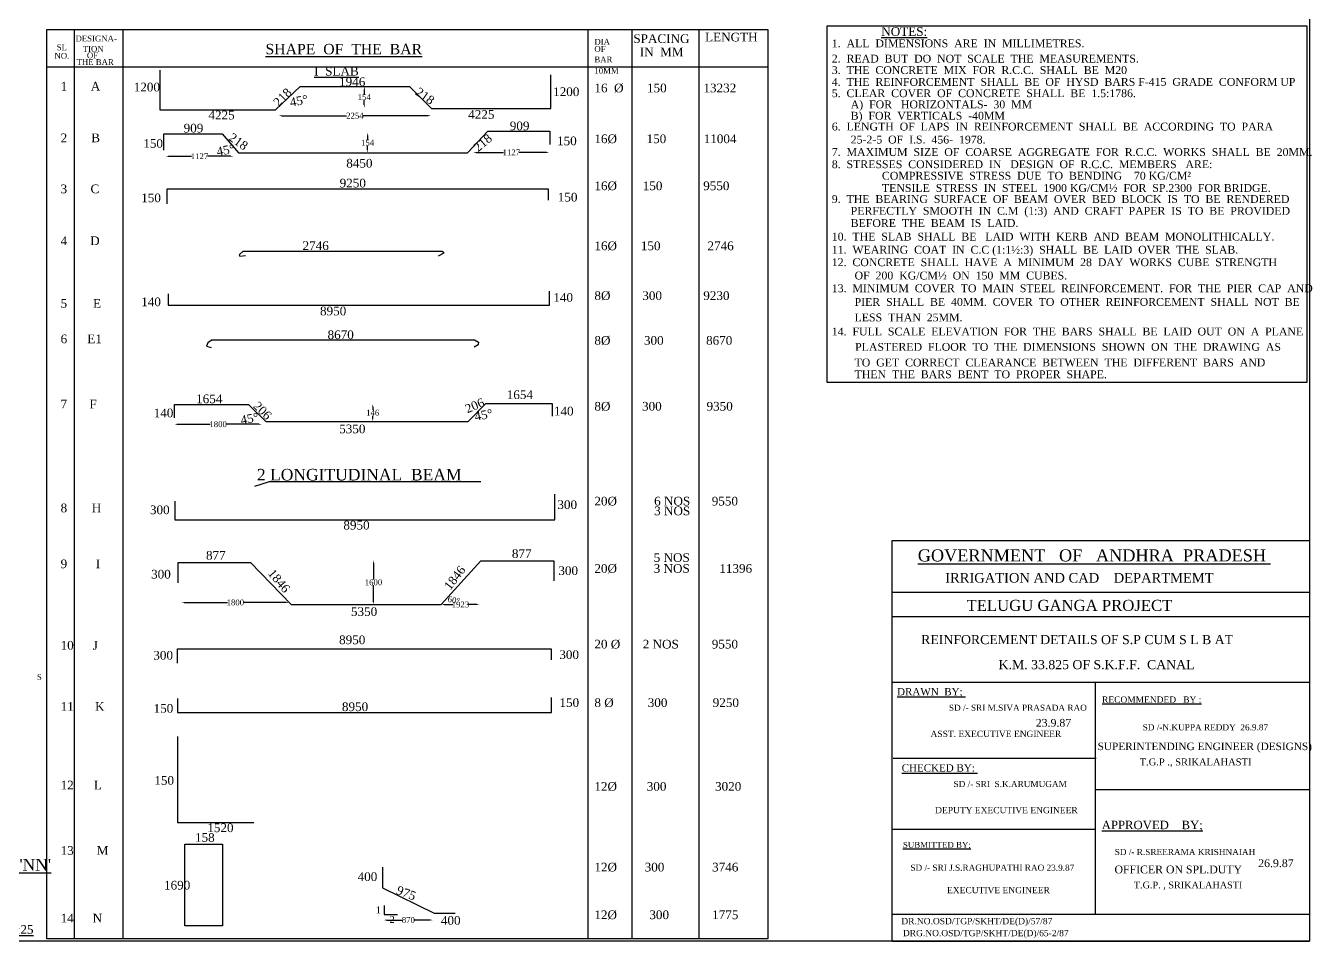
# Model space of a CAD drawing. Header units: millimetres. Extents: x 1748 to 48297, y 1053 to 31206.
# Drawn here: x 26085 to 48297, y 1053 to 16851 of the extents above; entities that cross this region are included whole.
import ezdxf

# ---------------------------------------------------------------- set-up
doc = ezdxf.new("R2010")
doc.units = ezdxf.units.MM
doc.header["$MEASUREMENT"] = 0
doc.header["$PDMODE"] = 66
doc.header["$PDSIZE"] = 170
for name, color, linetype in [('DIM', 5, 'Continuous'), ('DWG. LINE', 1, 'Continuous'), ('TEXT', 7, 'Continuous')]:
    doc.layers.add(name, color=color, linetype=linetype)
doc.layers.add('TITLE', color=7, linetype='Continuous', lineweight=30)
doc.styles.get("Standard").update_dxf_attribs({"font": 'TIMES.TTF', "height": 100})
doc.dimstyles.get("Standard").update_dxf_attribs({"dimtxt": 100, "dimasz": 50, "dimexe": 0.18, "dimexo": 0.0625, "dimgap": 0.09, "dimtad": 0, "dimtih": 1, "dimtoh": 1, "dimdec": 1, "dimzin": 0, "dimdsep": 46, "dimtxsty": 'Standard', "dimcen": 0.09, "dimse1": 1, "dimse2": 1, "dimclrd": 5, "dimclre": 5, "dimclrt": 4, "dimadec": 0, "dimazin": 0, "dimtfac": 1, "dimtdec": 1, "dimtofl": 0, "dimtmove": 0, "dimatfit": 3, "dimfxl": 1, "dimtolj": 1, "dimtzin": 0, "dimarcsym": 0})

# ---------------------------------------------------------------- blocks, each defined once
blk = doc.blocks.new('*D44')
at = {"layer": 'Defpoints', "color": 0}
for p in [(30451, 15296), (33084, 15299), (33084, 15296)]:
    blk.add_point(p, dxfattribs=at)
at = {"layer": 'DIM', "color": 5, "lineweight": -2}
for p, q in [((30501, 15299), (31624, 15299)), ((33034, 15299), (31911, 15299))]:
    blk.add_line(p, q, dxfattribs=at)
at = {"layer": 'DIM', "color": 5}
for points in [[(30501, 15307), (30501, 15291), (30451, 15299)], [(33034, 15307), (33034, 15291), (33084, 15299)]]:
    blk.add_solid(points, dxfattribs=at)
at = {"layer": 'DIM', "color": 4, "insert": (31768, 15299), "char_height": 100, "attachment_point": 5}
blk.add_mtext('\\A1;2254', dxfattribs=at)
blk = doc.blocks.new('*D45')
at = {"layer": 'Defpoints', "color": 0}
for p in [(31925, 15803), (31925, 15434), (31930, 15434)]:
    blk.add_point(p, dxfattribs=at)
at = {"layer": 'DIM', "color": 5, "lineweight": -2}
for p, q in [((31930, 15753), (31930, 15670)), ((31930, 15484), (31930, 15568))]:
    blk.add_line(p, q, dxfattribs=at)
at = {"layer": 'DIM', "color": 5}
for points in [[(31922, 15753), (31939, 15753), (31930, 15803)], [(31922, 15484), (31939, 15484), (31930, 15434)]]:
    blk.add_solid(points, dxfattribs=at)
at = {"layer": 'DIM', "color": 4, "insert": (31930, 15619), "char_height": 100, "attachment_point": 5}
blk.add_mtext('\\A1;154', dxfattribs=at)
blk = doc.blocks.new('*D46')
at = {"layer": 'Defpoints', "color": 0}
for p in [(33810, 14670), (35125, 14670), (35125, 14666)]:
    blk.add_point(p, dxfattribs=at)
at = {"layer": 'DIM', "color": 5, "lineweight": -2}
for p, q in [((33860, 14666), (34332, 14666)), ((35075, 14666), (34604, 14666))]:
    blk.add_line(p, q, dxfattribs=at)
at = {"layer": 'DIM', "color": 5}
for points in [[(33860, 14674), (33860, 14657), (33810, 14666)], [(35075, 14674), (35075, 14657), (35125, 14666)]]:
    blk.add_solid(points, dxfattribs=at)
at = {"layer": 'DIM', "color": 4, "insert": (34468, 14666), "char_height": 100, "attachment_point": 5}
blk.add_mtext('\\A1;1127', dxfattribs=at)
blk = doc.blocks.new('*D47')
at = {"layer": 'Defpoints', "color": 0}
for p in [(31988, 15008), (31988, 14657), (31988, 14657)]:
    blk.add_point(p, dxfattribs=at)
at = {"layer": 'DIM', "color": 5, "lineweight": -2}
for p, q in [((31988, 14958), (31988, 14884)), ((31988, 14707), (31988, 14782))]:
    blk.add_line(p, q, dxfattribs=at)
at = {"layer": 'DIM', "color": 5}
for points in [[(31980, 14958), (31996, 14958), (31988, 15008)], [(31980, 14707), (31996, 14707), (31988, 14657)]]:
    blk.add_solid(points, dxfattribs=at)
at = {"layer": 'DIM', "color": 4, "insert": (31988, 14833), "char_height": 100, "attachment_point": 5}
blk.add_mtext('\\A1;154', dxfattribs=at)
blk = doc.blocks.new('*D48')
at = {"layer": 'Defpoints', "color": 0}
for p in [(28500, 14590), (29670, 14599), (29670, 14590)]:
    blk.add_point(p, dxfattribs=at)
at = {"layer": 'DIM', "color": 5, "lineweight": -2}
for p, q in [((28550, 14599), (28949, 14599)), ((29620, 14599), (29221, 14599))]:
    blk.add_line(p, q, dxfattribs=at)
at = {"layer": 'DIM', "color": 5}
for points in [[(28550, 14607), (28550, 14591), (28500, 14599)], [(29620, 14607), (29620, 14591), (29670, 14599)]]:
    blk.add_solid(points, dxfattribs=at)
at = {"layer": 'DIM', "color": 4, "insert": (29085, 14599), "char_height": 100, "attachment_point": 5}
blk.add_mtext('\\A1;1127', dxfattribs=at)
blk = doc.blocks.new('*D49')
at = {"layer": 'Defpoints', "color": 0}
for p in [(28652, 9976), (30161, 9976), (30161, 9974)]:
    blk.add_point(p, dxfattribs=at)
at = {"layer": 'DIM', "color": 5, "lineweight": -2}
for p, q in [((28702, 9974), (29270, 9974)), ((30111, 9974), (29543, 9974))]:
    blk.add_line(p, q, dxfattribs=at)
at = {"layer": 'DIM', "color": 5}
for points in [[(28702, 9983), (28702, 9966), (28652, 9974)], [(30111, 9983), (30111, 9966), (30161, 9974)]]:
    blk.add_solid(points, dxfattribs=at)
at = {"layer": 'DIM', "color": 4, "insert": (29407, 9974), "char_height": 100, "attachment_point": 5}
blk.add_mtext('\\A1;1800', dxfattribs=at)
blk = doc.blocks.new('*D50')
at = {"layer": 'Defpoints', "color": 0}
for p in [(32076, 10324), (32076, 10021), (32076, 10021)]:
    blk.add_point(p, dxfattribs=at)
at = {"layer": 'DIM', "color": 5, "lineweight": -2}
for p, q in [((32076, 10274), (32076, 10224)), ((32076, 10071), (32076, 10122))]:
    blk.add_line(p, q, dxfattribs=at)
at = {"layer": 'DIM', "color": 5}
for points in [[(32068, 10274), (32085, 10274), (32076, 10324)], [(32068, 10071), (32085, 10071), (32076, 10021)]]:
    blk.add_solid(points, dxfattribs=at)
at = {"layer": 'DIM', "color": 4, "insert": (32076, 10173), "char_height": 100, "attachment_point": 5}
blk.add_mtext('\\A1;146', dxfattribs=at)
blk = doc.blocks.new('*D51')
at = {"layer": 'Defpoints', "color": 0}
for p in [(28776, 6898), (30632, 6901), (30632, 6901)]:
    blk.add_point(p, dxfattribs=at)
at = {"layer": 'DIM', "color": 5, "lineweight": -2}
for p, q in [((28826, 6898), (29567, 6899)), ((30582, 6901), (29840, 6900))]:
    blk.add_line(p, q, dxfattribs=at)
at = {"layer": 'DIM', "color": 5}
for points in [[(28826, 6906), (28826, 6889), (28776, 6898)], [(30582, 6910), (30582, 6893), (30632, 6901)]]:
    blk.add_solid(points, dxfattribs=at)
at = {"layer": 'DIM', "color": 4, "insert": (29704, 6899), "char_height": 100, "attachment_point": 5}
blk.add_mtext('\\A1;1800', dxfattribs=at)
blk = doc.blocks.new('*D52')
at = {"layer": 'Defpoints', "color": 0}
for p in [(32089, 7630), (32089, 6862), (32089, 6862)]:
    blk.add_point(p, dxfattribs=at)
at = {"layer": 'DIM', "color": 5, "lineweight": -2}
for p, q in [((32089, 7580), (32089, 7297)), ((32089, 6912), (32089, 7195))]:
    blk.add_line(p, q, dxfattribs=at)
at = {"layer": 'DIM', "color": 5}
for points in [[(32081, 7580), (32097, 7580), (32089, 7630)], [(32081, 6912), (32097, 6912), (32089, 6862)]]:
    blk.add_solid(points, dxfattribs=at)
at = {"layer": 'DIM', "color": 4, "insert": (32089, 7246), "char_height": 100, "attachment_point": 5}
blk.add_mtext('\\A1;1600', dxfattribs=at)
blk = doc.blocks.new('*D53')
at = {"layer": 'Defpoints', "color": 0}
for p in [(33258, 6862), (33922, 6863), (33922, 6862)]:
    blk.add_point(p, dxfattribs=at)
at = {"layer": 'DIM', "color": 5, "lineweight": -2}
for p, q in [((33308, 6863), (33457, 6863)), ((33872, 6863), (33723, 6863))]:
    blk.add_line(p, q, dxfattribs=at)
at = {"layer": 'DIM', "color": 5}
for points in [[(33308, 6871), (33308, 6855), (33258, 6863)], [(33872, 6871), (33872, 6855), (33922, 6863)]]:
    blk.add_solid(points, dxfattribs=at)
at = {"layer": 'DIM', "color": 4, "insert": (33590, 6863), "char_height": 100, "attachment_point": 5}
blk.add_mtext('\\A1;1923', dxfattribs=at)
blk = doc.blocks.new('*D54')
at = {"layer": 'Defpoints', "color": 0}
for p in [(32264, 1409), (33118, 1419), (33118, 1409)]:
    blk.add_point(p, dxfattribs=at)
at = {"layer": 'DIM', "color": 5, "lineweight": -2}
for p, q in [((32314, 1419), (32587, 1419)), ((33068, 1419), (32795, 1419))]:
    blk.add_line(p, q, dxfattribs=at)
at = {"layer": 'DIM', "color": 5}
for points in [[(32314, 1427), (32314, 1411), (32264, 1419)], [(33068, 1427), (33068, 1411), (33118, 1419)]]:
    blk.add_solid(points, dxfattribs=at)
at = {"layer": 'DIM', "color": 4, "insert": (32691, 1419), "char_height": 100, "attachment_point": 5}
blk.add_mtext('\\A1;870', dxfattribs=at)

msp = doc.modelspace()

# ---------------------------------------------------------------- linework, layer by layer
at = {"layer": 'DWG. LINE'}
for points in [[(26446.9, 16786.91), (38897.25, 16786.91), (38897.25, 1095.99), (26446.9, 1095.99)], [(39921.5, 16848), (48203, 16848), (48203, 10696.5), (39921.5, 10696.5)], [(28834.62, 2727.98), (29484.65, 2727.98), (29484.65, 1321.41), (28834.62, 1321.41)]]:
    msp.add_lwpolyline(points, close=True, dxfattribs=at)
for points in [[(26922.32, 16786.91), (26922.32, 1095.99)], [(27762.05, 16786.91), (27762.05, 1095.99)], [(35790.24, 16786.91), (35790.24, 1095.99)], [(36550.57, 16786.91), (36550.57, 1095.99)], [(37703.39, 16786.91), (37703.39, 1095.99)], [(26446.9, 16143.75), (38897.25, 16143.75)], [(28401.84, 16082.46), (28401.84, 15397.77), (30399.82, 15397.77), (30825.9, 15803.25), (32709.05, 15803.25), (33092.39, 15422.65), (35150.06, 15422.65), (35150.06, 16002.93)], [(28469.69, 14706.4), (28469.69, 14986.89), (29474.82, 14986.89), (29760.53, 14657.05), (33709.53, 14657.05), (34063.28, 15029.42), (35136.08, 15029.42), (35136.08, 14803.88)], [(28524.47, 13777.93), (28524.47, 14033.9), (35105.34, 14033.9), (35105.34, 13838.78)], [(29838.81, 12959.45), (29767.5, 12898), (29780.5, 12875.5), (29878.5, 12885)], [(29838.81, 12959.45), (33277, 12959.45)], [(33277, 12959.45), (33303, 12928), (33204.5, 12872)], [(28544.45, 12225.46), (28544.45, 12026.56), (35128.6, 12026.56), (35128.6, 12272.74)], [(29303.2, 11430.2), (29228, 11378.5), (29203.5, 11323), (29289, 11300)], [(29303.2, 11430.2), (33834.73, 11430.2)], [(33834.73, 11430.2), (33901, 11389.5), (33896.5, 11346), (33827, 11306.5)], [(28653.11, 10084.15), (28653.11, 10317.28), (29931.13, 10317.28), (30232.1, 10021.19), (33724.41, 10021.19), (34029.05, 10330.86), (35174.86, 10330.86), (35174.86, 10112.81)], [(30037.88, 8908.13), (30292.87, 8985.11), (33940.33, 8985.11)], [(28660.44, 8645.87), (28660.44, 8324.42), (35222.41, 8324.42), (35222.41, 8767.87)], [(28715.19, 7239.66), (28715.19, 7587.58), (29968.51, 7587.58), (30669.57, 6862.03), (33258.19, 6862.03), (33940.25, 7618.82), (35204.76, 7618.82), (35204.76, 7274.5)], [(28706.21, 5854.47), (28706.21, 6100.39), (35156.49, 6100.39), (35156.49, 5908.78)], [(28707.37, 5240.41), (28707.37, 4998.4), (35160.62, 4998.4), (35160.62, 5258.28)], [(28707.17, 4586.74), (28707.17, 3103.83), (30023.58, 3103.83)], [(32245.9, 2330.89), (32245.9, 1976.46), (33138.91, 1537.57), (33497.53, 1537.57)], [(32273.5, 1672.5), (32273.5, 1512), (32503, 1512)]]:
    msp.add_lwpolyline(points, dxfattribs=at)
at = {"layer": 'TITLE', "lineweight": 30}
for p, q in [((41046.5, 7965.52), (48246.5, 7965.52)), ((48246.5, 7965.52), (48246.5, 1053)), ((41046.5, 7079.41), (48246.5, 7079.41)), ((41046.5, 6657.2), (48246.5, 6657.2)), ((41046.5, 5522.77), (48246.5, 5522.77)), ((41061.5, 4212.46), (44563.39, 4212.46)), ((41046.5, 2987.55), (44548.39, 2987.55)), ((48246.5, 1512.96), (41046.5, 1512.96)), ((41046.5, 1053), (48246.5, 1053))]:
    msp.add_line(p, q, dxfattribs=at)
msp.add_lwpolyline([(1747.5, 31206.5), (48246.5, 31206.5), (48246.5, 1053), (1747.5, 1053)], close=True, dxfattribs=at)
at = {"layer": 'TITLE'}
msp.add_lwpolyline([(41046.5, 1053), (41046.5, 7965.52)], dxfattribs=at)
at = {"layer": 'TITLE', "lineweight": 30}
for points in [[(44548.39, 5522.77), (44548.39, 1512.96)], [(44548.39, 3671.21), (48246.5, 3671.21)]]:
    msp.add_lwpolyline(points, dxfattribs=at)

# ---------------------------------------------------------------- texts
at = {"layer": 'TEXT'}
for s, height, p in [('DESIGNA-', 100, (26944.64, 16580.4)), ('SPACING ', 150, (36576.07, 16553.34)), ('LENGTH', 150, (37814, 16580.5)), ('%%UNOTES:', 150, (40856, 16676)), ('SL', 100, (26620.83, 16428.02)), ('TION', 100, (27069.07, 16400.34)), ('%%USHAPE  OF  THE  BAR', 180, (30224.28, 16357.77)), ('DIA', 100, (35903.07, 16524.34)), ('OF', 100, (35903.07, 16400.34)), ('IN  MM', 150, (36687, 16324)), ('1.  ALL  DIMENSIONS  ARE  IN  MILLIMETRES.', 135, (40001.57, 16478.84)), ('NO.', 100, (26581.53, 16282.21)), ('THE BAR', 100, (26963.15, 16174.89)), ('OF', 100, (27141.04, 16290.69)), ('BAR', 100, (35903.07, 16218.84)), ('2.  READ  BUT  DO  NOT  SCALE  THE  MEASUREMENTS.', 135, (40001.57, 16215.84)), ('%%UI  SLAB', 150, (31065.78, 15991.77)), ('10MM', 100, (35903.07, 16024.34)), ('3.  THE  CONCRETE  MIX  FOR  R.C.C.  SHALL  BE  M20', 135, (40001.57, 16018.34)), ('1', 150, (26687.18, 15731.78)), ('A', 150, (27208.51, 15731.78)), ('1200', 150, (27949.85, 15717.63)), ('1946', 150, (31495.28, 15809.27)), ('1200', 150, (35190.53, 15636.84)), ('16  %%C', 150, (35903.07, 15701.84)), ('150', 150, (36811.07, 15701.84)), ('13232', 150, (37786.07, 15701.84)), ('4.  THE  REINFORCEMENT  SHALL  BE  OF  HYSD  BARS F-415  GRADE  CONFORM UP', 135, (40001.57, 15813.84)), ('5.  CLEAR  COVER  OF  CONCRETE  SHALL  BE  1.5:1786.', 135, (40001.57, 15618.34)), ('A)  FOR   HORIZONTALS-  30  MM', 135, (40328.5, 15425.84)), ('4225', 150, (29239.25, 15234.48)), ('4225', 150, (33724.1, 15244.56)), ('B)  FOR  VERTICALS  -40MM', 135, (40328.5, 15230.34)), ('909', 150, (28811.41, 15008.77)), ('909', 150, (34442.11, 15047.39)), ('6.  LENGTH  OF  LAPS  IN  REINFORCEMENT  SHALL  BE  ACCORDING  TO  PARA   ', 135, (40001.57, 15043.34)), ('2', 150, (26687.18, 14840.95)), ('B', 150, (27215.84, 14840.95)), ('150', 150, (28114.5, 14744.4)), ('150', 150, (35258.53, 14788.82)), ('16%%C', 150, (35903.07, 14824.84)), ('150', 150, (36803.57, 14824.84)), ('11004', 150, (37790.07, 14824.84)), ('25-2-5  OF  I.S.  456-  1978. ', 135, (40328.5, 14818.84)), ('7.  MAXIMUM  SIZE  OF  COARSE  AGGREGATE  FOR  R.C.C.  WORKS  SHALL  BE  20MM.', 135, (40001.57, 14603.84)), ('8450', 150, (31619.2, 14403.35)), ('8.  STRESSES  CONSIDERED  IN   DESIGN  OF  R.C.C.  MEMBERS   ARE:', 135, (40001.57, 14393.34)), ('COMPRESSIVE  STRESS  DUE  TO  BENDING    70 KG/CM²', 135, (40867.5, 14195.34)), ('3', 150, (26687.18, 13960.64)), ('C', 150, (27204.04, 13960.64)), ('9250', 150, (31504.81, 14060.36)), ('16%%C', 150, (35903.07, 14013.34)), ('150', 150, (36738.07, 14013.34)), ('9550', 150, (37781.57, 14013.34)), ('TENSILE  STRESS  IN  STEEL  1900 KG/CM½  FOR  SP.2300  FOR BRIDGE.      ', 135, (40867.5, 13983.84)), ('150', 150, (28078.77, 13805.26)), ('150', 150, (35271.37, 13818.1)), ('9.  THE  BEARING  SURFACE  OF  BEAM  OVER  BED  BLOCK  IS  TO  BE  RENDERED', 135, (40001.57, 13792.84)), ('PERFECTLY  SMOOTH  IN  C.M  (1:3)  AND  CRAFT  PAPER  IS  TO  BE  PROVIDED', 135, (40328.5, 13589.34)), ('BEFORE  THE  BEAM  IS  LAID.', 135, (40328.5, 13378.34)), ('4', 150, (26687.18, 13065.61)), ('D', 150, (27198.33, 13065.61)), ('2746', 150, (30864.52, 12980.87)), ('16%%C', 150, (35903.07, 12977.84)), ('150', 150, (36705.07, 12977.84)), ('2746', 150, (37855.57, 12977.84)), ('10.  THE  SLAB  SHALL  BE   LAID  WITH  KERB  AND  BEAM  MONOLITHICALLY.  ', 135, (40001.57, 13144.34)), ('11.  WEARING  COAT  IN  C.C (1:1½:3)  SHALL  BE  LAID  OVER  THE  SLAB.', 135, (40001.57, 12918.34)), ('12.  CONCRETE  SHALL  HAVE  A  MINIMUM  28  DAY  WORKS  CUBE  STRENGTH', 135, (40001.57, 12702.34)), ('OF  200  KG/CM½  ON  150  MM  CUBES.', 135, (40395, 12472.84)), ('140', 150, (35193.77, 12087.36)), ('8%%C', 150, (35903.07, 12118.84)), ('300', 150, (36730.07, 12118.84)), ('9230', 150, (37783.07, 12118.84)), ('13.  MINIMUM  COVER  TO  MAIN  STEEL  REINFORCEMENT.  FOR  THE  PIER  CAP  AND', 135, (40001.57, 12252.84)), ('5', 150, (26687.18, 11984.46)), ('E', 150, (27246.88, 11984.46)), ('140', 150, (28078.77, 12011.36)), ('8950', 150, (31165.9, 11853.63)), ('PIER  SHALL  BE  40MM.  COVER  TO  OTHER  REINFORCEMENT  SHALL  NOT  BE', 135, (40395, 12017.34)), ('LESS  THAN  25MM.', 135, (40395, 11749.84)), ('8670', 150, (31296.42, 11443.3)), ('14.  FULL  SCALE  ELEVATION  FOR  THE  BARS  SHALL  BE  LAID  OUT  ON  A  PLANE  ', 135, (40001.57, 11506.84)), ('6', 150, (26687.18, 11372.23)), ('E1', 150, (27148.32, 11372.23)), ('8%%C', 150, (35903.07, 11345.84)), ('300', 150, (36758.57, 11345.84)), ('8670', 150, (37831.07, 11345.84)), ('PLASTERED  FLOOR  TO  THE  DIMENSIONS  SHOWN  ON  THE  DRAWING  AS', 135, (40404.5, 11241.84)), ('TO  GET  CORRECT  CLEARANCE  BETWEEN  THE  DIFFERENT  BARS  AND', 135, (40395, 10972.34)), ('THEN  THE  BARS  BENT  TO  PROPER  SHAPE.', 135, (40395, 10768.84)), ('1654', 150, (29027.04, 10337.36)), ('1654', 150, (34389.54, 10409.36)), ('7', 150, (26687.18, 10248.65)), ('F', 150, (27184.85, 10248.65)), ('140', 150, (28294.27, 10094.36)), ('140', 150, (35204.27, 10126.36)), ('8%%C', 150, (35903.07, 10209.84)), ('300', 150, (36725.57, 10209.84)), ('9350', 150, (37839.07, 10209.84)), ('5350', 150, (31497.04, 9818.86)), ('2 LONGITUDINAL  BEAM', 200, (30076.77, 9003.97)), ('300', 150, (35264.27, 8512.36)), ('20%%C', 150, (35903.07, 8572.84)), ('6 NOS', 150, (36934.57, 8572.84)), ('9550', 150, (37929.07, 8572.84)), ('8', 150, (26687.18, 8455.11)), ('H', 150, (27224.71, 8455.11)), ('300', 150, (28229.77, 8421.86)), ('3 NOS', 150, (36934.57, 8404.34)), ('8950', 150, (31569.27, 8157.86)), ('877', 150, (29197.27, 7637.86)), ('877', 150, (34478.77, 7667.36)), ('9', 150, (26687.18, 7490.28)), ('I', 150, (27294.02, 7490.28)), ('20%%C', 150, (35903.07, 7410.34)), ('3 NOS', 150, (36926.57, 7410.34)), ('5 NOS', 150, (36926.57, 7598.84)), ('11396', 150, (38060.07, 7410.34)), ('300', 150, (28249.77, 7311.86)), ('300', 150, (35280.77, 7372.86)), ('5350', 150, (31700.27, 6666.36)), ('10', 150, (26687.18, 6084.85)), ('J', 150, (27243.42, 6084.85)), ('8950', 150, (31495.27, 6179.36)), ('20 %%C', 150, (35903.07, 6104.84)), ('2 NOS', 150, (36738.07, 6104.84)), ('9550', 150, (37929.07, 6104.84)), ('300', 150, (28287.77, 5912.36)), ('300', 150, (35297.27, 5923.86)), ('S', 100, (26278.55, 5562.29)), ('11', 150, (26687.18, 5030.06)), ('K', 150, (27281.44, 5030.06)), ('150', 150, (28292.37, 4996.6)), ('8950', 150, (31544.27, 5024.36)), ('150', 150, (35299.87, 5096.6)), ('8 %%C', 150, (35903.07, 5095.84)), ('300', 150, (36824.07, 5095.84)), ('9250', 150, (37945.57, 5095.84)), ('12', 150, (26687.18, 3673.18)), ('L', 150, (27260.08, 3673.18)), ('150', 150, (28305.37, 3753.1)), ('12%%C', 150, (35903.07, 3649.84)), ('300', 150, (36807.07, 3649.84)), ('3020', 150, (37986.07, 3649.84)), ('158', 150, (29007.37, 2768.6)), ('1520', 150, (29219.87, 2936.1)), ('13', 150, (26687.18, 2544.34)), ('M', 150, (27311.83, 2544.34)), ('400', 150, (31814.87, 2092.6)), ('12%%C ', 150, (35903.07, 2257.34)), ('300', 150, (36771.07, 2257.34)), ('3746', 150, (37935.57, 2257.34)), ('1690', 150, (28472.87, 1945.6)), ('1', 120, (32129.37, 1534.6)), ('12%%C', 150, (35903.07, 1434.34)), ('300', 150, (36852.07, 1434.34)), ('1775', 150, (37935.57, 1434.34)), ('14', 150, (26687.18, 1377.32)), ('N', 150, (27241.04, 1377.32)), ('2', 120, (32365.14, 1369.6)), ('400', 150, (33252.87, 1337.6))]:
    msp.add_text(s, height=height, dxfattribs=at).set_placement(p)
for s, height, rotation, p in [('218', 150, 324.979212, (32796.72, 15674.47)), ('218', 150, 44.974147, (30449.42, 15444.97)), ('45%%D', 150, 11.134317, (30659.23, 15452.52)), ('218', 150, 324.979212, (29574.42, 14888.62)), ('218', 150, 40.130548, (33893.54, 14664.03)), ('45%%D', 150, 11.134317, (29395.4, 14601.74)), ('206', 150, 315.451139, (29999.43, 10275.5)), ('206', 150, 23.157509, (33709, 10161.5)), ('45%%D', 150, 11.134317, (33848.4, 10031.24)), ('45%%D', 150, 11.134317, (29808.4, 9967.74)), ('1846', 150, 310.199492, (30256, 7397)), ('1846', 150, 52.49306, (33413.5, 7099)), ('60%%D', 100, 349.080219, (33363, 6912.5)), ('975', 150, 339.152468, (32469.33, 1875.72))]:
    msp.add_text(s, height=height, rotation=rotation, dxfattribs=at).set_placement(p)
at = {"layer": 'TITLE', "lineweight": 30}
for s, height, p in [('%%UGOVERNMENT   OF   ANDHRA  PRADESH ', 208.3107, (41486.04, 7607.29)), ('IRRIGATION AND CAD    DEPARTMEMT ', 165.819, (41960.63, 7241.36)), ('TELUGU GANGA PROJECT', 190.7507, (42328.21, 6753.21)), ('REINFORCEMENT DETAILS OF S.P CUM S L B AT ', 157.4329, (41545.55, 6179.78)), (' K.M. 33.825 OF S.K.F.F.  CANAL  ', 157.4329, (42822.2, 5747.59)), ('%%UDRAWN  BY; ', 125.9553, (41129.22, 5296.38)), ('SD /- SRI M.SIVA PRASADA RAO', 105.5133, (42023.51, 5029.27)), ('%%URECOMMENDED   BY :', 108.0921, (44667.81, 5169.2)), ('23.9.87', 134.942, (43523.41, 4754.86)), ('ASST. EXECUTIVE ENGINEER', 108.243, (41706.73, 4577.6)), ('SD /-N.KUPPA REDDY  26.9.87', 105.5133, (45369.28, 4692.09)), ('SUPERINTENDING ENGINEER (DESIGNS)', 128.9703, (44591.04, 4351.34)), ('%%UCHECKED BY: ', 125.9553, (41208.59, 3980.39)), ('T.G.P ., SRIKALAHASTI', 119.7582, (45317.06, 4087.54)), ('SD /- SRI  S.K.ARUMUGAM', 105.5133, (42102.88, 3713.28)), ('DEPUTY EXECUTIVE ENGINEER', 108.243, (41786.1, 3261.61)), ('%%UAPPROVED    BY;', 145.333, (44662.04, 2987.18)), ('%%USUBMITTED BY;', 101.7337, (41229.27, 2665.97)), ('SD /- R.SREERAMA KRISHNAIAH', 105.5133, (44886.64, 2540.8)), ('26.9.87', 134.942, (47363.77, 2332.37)), ('SD /- SRI J.S.RAGHUPATHI RAO 23.9.87', 105.5133, (41359, 2269.26)), ('OFFICER ON SPL.DUTY', 134.9425, (44882.33, 2224.39)), ('T.G.P. , SRIKALAHASTI', 116.2664, (45217.13, 1965.25)), ('EXECUTIVE ENGINEER', 108.243, (41991.4, 1881.32)), ('DR.NO.OSD/TGP/SKHT/DE(D)/57/87', 108.243, (41202.74, 1346.44)), ('DRG.NO.OSD/TGP/SKHT/DE(D)/65-2/87', 108.243, (41229.61, 1140.03))]:
    msp.add_text(s, height=height, dxfattribs=at).set_placement(p)
at = {"layer": 'TITLE'}
for s, height, p in [("%%USECTIONAT 'NN'", 200, (24223.08, 2273.24)), ('%%USCALE:1:25', 150, (25036.43, 1181.67))]:
    msp.add_text(s, height=height, dxfattribs=at).set_placement(p)

# ---------------------------------------------------------------- dimensions: what is measured, and where the dimension line sits
at = {"layer": 'DIM'}
for p1, p2, distance, text, picture, middle in [((31925, 15803.25), (31925, 15434), 5.5, '154', '*D45', (31930.5, 15618.62)), ((30451, 15296.5), (33084, 15296.5), 2.5, '2254', '*D44', (31767.5, 15299)), ((31988, 15008.5), (31988, 14657.05), 0, '154', '*D47', (31988, 14832.78)), ((28500.5, 14590), (29669.5, 14590), 9, '1127', '*D48', (29085, 14599)), ((33810.5, 14670.5), (35125, 14670.5), -5, '1127', '*D46', (34467.75, 14665.5)), ((32076.5, 10324.5), (32076.5, 10021.19), 0, '146', '*D50', (32076.5, 10172.85)), ((28652.5, 9976), (30161, 9976), -1.5, '1800', '*D49', (29406.75, 9974.5)), ((32089, 7630), (32089, 6862.03), 0, '1600', '*D52', (32089, 7246.01)), ((28776, 6897.5), (30631.62, 6901.31), 0, '1800', '*D51', (29703.81, 6899.4)), ((33258.19, 6862.03), (33922.5, 6862.03), 0.97, '1923', '*D53', (33590.34, 6863)), ((32264.5, 1409), (33117.5, 1409), 10, '870', '*D54', (32691, 1419))]:
    dim = msp.add_aligned_dim(p1=p1, p2=p2, distance=distance, text=text, dimstyle='Standard', dxfattribs=at)
    dim.commit()
    dim.dimension.update_dxf_attribs({"geometry": picture, "text_midpoint": middle})

doc.saveas('drawing.dxf')
